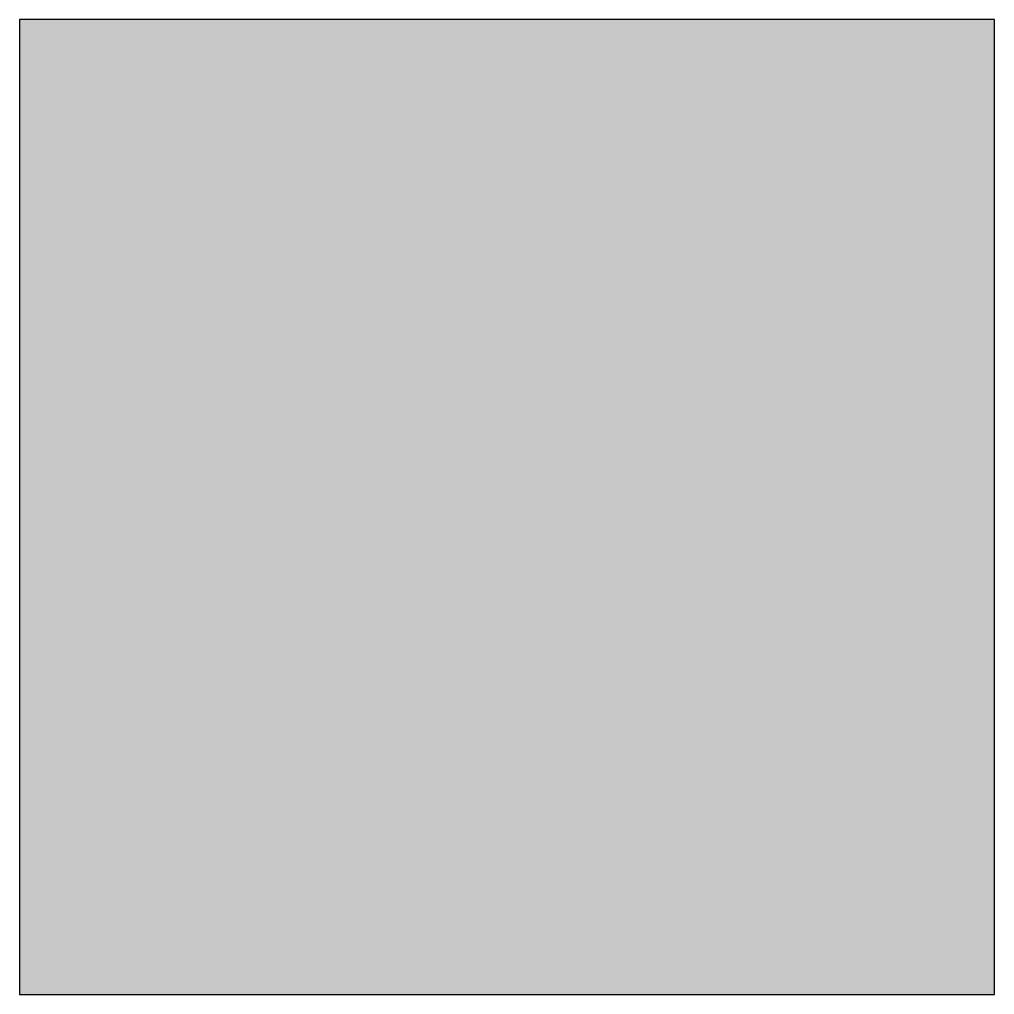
# Model space of a CAD drawing. Header units: millimetres. Extents: x 0 to 10, y 0 to 10.
import ezdxf

# ---------------------------------------------------------------- set-up
doc = ezdxf.new("R2010")
doc.units = ezdxf.units.MM

msp = doc.modelspace()

# ---------------------------------------------------------------- hatches: boundary and pattern name
h = msp.add_hatch(color=256)
h.dxf.hatch_style = 1
h.paths.add_polyline_path([(10, 10), (0, 10), (0, 0), (10, 0)])

# ---------------------------------------------------------------- linework, layer by layer
for p, q in [((10, 10), (0, 10)), ((0, 10), (0, 0)), ((10, 0), (10, 10)), ((0, 0), (10, 0))]:
    msp.add_line(p, q)

doc.saveas('drawing.dxf')
